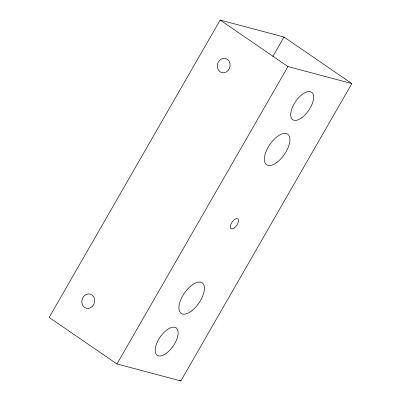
<?xml version="1.0" encoding="UTF-8"?>
<svg xmlns="http://www.w3.org/2000/svg" width="401" height="401" viewBox="0 0 401 401"><rect width="100%" height="100%" fill="white"/><g stroke="black" fill="none" stroke-linecap="round" stroke-linejoin="round"><path stroke-width="0.6" d="M220.164 20.05L49.158 317.437L116.962 363.953L180.836 380.95L351.842 83.563L284.038 37.047L220.164 20.05L287.968 66.571L351.842 83.563M272.8 56.581L284.038 37.047M116.962 363.953L287.968 66.571M179.808 380.243L180.836 380.95M301.978 117.563A16.672 7.895 -55.5 0 0 312.153 92.691A16.672 7.895 -55.5 0 0 292.304 107.598A16.672 7.895 -55.5 0 0 301.978 117.563M234.339 227.938A6 2.842 -55.5 0 0 238.004 218.986A6 2.842 -55.5 0 0 230.861 224.354A6 2.842 -55.5 0 0 234.339 227.938M276.966 162.335A18.546 8.782 -55.5 0 0 288.284 134.661A18.546 8.782 -55.5 0 0 266.204 151.247A18.546 8.782 -55.5 0 0 276.966 162.335M166.49 353.181A16.672 7.895 -55.5 0 0 176.666 328.309A16.672 7.895 -55.5 0 0 156.816 343.216A16.672 7.895 -55.5 0 0 166.49 353.181M191.462 311.026A18.546 8.782 -55.5 0 0 202.786 283.352A18.546 8.782 -55.5 0 0 180.706 299.938A18.546 8.782 -55.5 0 0 191.462 311.026M227.923 70.711A7.333 6.371 -75.1 0 0 225.828 58.531A7.333 6.371 -75.1 0 0 217.392 67.418A7.333 6.371 -75.1 0 0 227.923 70.711M92.436 306.329A7.333 6.371 -75.1 0 0 90.345 294.149A7.333 6.371 -75.1 0 0 81.904 303.036A7.333 6.371 -75.1 0 0 92.436 306.329"/></g></svg>
